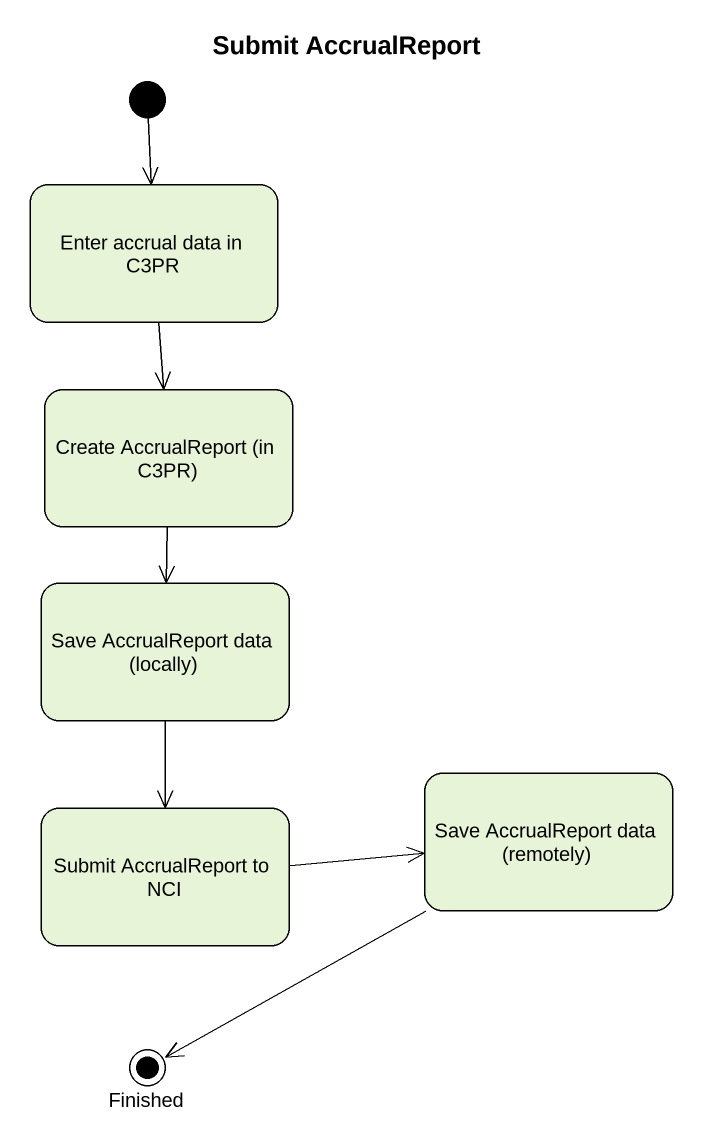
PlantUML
@startuml
title Submit AccrualReport
hide empty description
state "Enter accrual data in C3PR" as Enter_accrual_data_in_C3PR
state "Create AccrualReport (in C3PR)" as Create_AccrualReport_in_C3PR
state "Save AccrualReport data (locally)" as Save_AccrualReport_data
state "Save AccrualReport data (remotely)" as Save_AccrualReport_data_2
state "Submit AccrualReport to NCI" as Submit_AccrualReport_to_NCI
state Finished <<end>>
[*] --> Enter_accrual_data_in_C3PR
Enter_accrual_data_in_C3PR --> Create_AccrualReport_in_C3PR
Create_AccrualReport_in_C3PR --> Save_AccrualReport_data
Save_AccrualReport_data --> Submit_AccrualReport_to_NCI
Save_AccrualReport_data_2 -left-> Finished
Submit_AccrualReport_to_NCI -right-> Save_AccrualReport_data_2
@enduml
